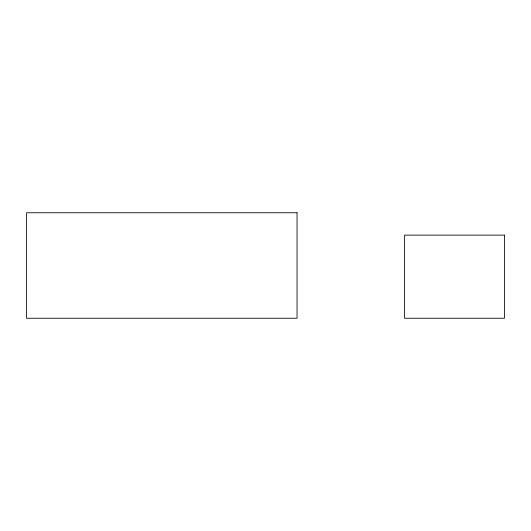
<?xml version="1.0" encoding="UTF-8"?>
<svg xmlns="http://www.w3.org/2000/svg" width="531" height="531" viewBox="0 0 531 531"><rect width="100%" height="100%" fill="white"/><g stroke="black" fill="none" stroke-linecap="round" stroke-linejoin="round"><path stroke-width="0.8" d="M297.048 212.752L26.55 212.752L26.55 318.248L297.048 318.248L297.048 212.752M504.45 235.12L404.556 235.12L404.556 318.248L504.45 318.248L504.45 235.12"/></g></svg>
